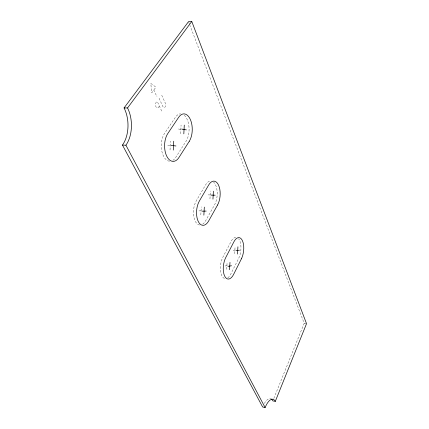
<?xml version="1.0" encoding="UTF-8"?>
<svg xmlns="http://www.w3.org/2000/svg" width="429" height="429" viewBox="0 0 429 429"><rect width="100%" height="100%" fill="white"/><g stroke="black" fill="none" stroke-linecap="round" stroke-linejoin="round"><path stroke-width="0.32" stroke-dasharray="2.15 1.61" d="M170.034 149.984L170.479 141.098M180.614 133.773L181.07 125.043M200.831 214.875L201.281 206.842M209.953 198.884L210.403 190.98M226.689 269.342L227.129 262.022M234.658 253.711L235.103 246.498M273.82 398.38L304.193 323.284L189.94 25.424M159.261 106.274L158.521 107.32A3.196 1.813 88.1 0 1 155.963 106.762A3.196 1.813 88.1 0 1 156.183 102.274L156.397 101.979A1.555 0.885 88 0 1 157.641 102.258L161.872 111.422M153.984 89.817L155.899 87.173L150.772 83.349L151.759 92.884L153.834 90.015L156.966 96.825M225.091 265.985L228.705 265.385M233.135 250.327L236.61 249.887M198.949 210.902L202.622 210.832M208.156 194.895L212.183 194.975M167.766 145.211L170.259 145.544M304.193 323.284L305.947 323.579M178.459 128.995L182.604 129.719M159.068 98.22L162.854 106.505A2.826 1.577 88.3 0 0 165.079 106.993A2.826 1.577 88.3 0 0 165.278 103.04L161.529 94.755M188.744 22.292L189.704 24.796M264.318 403.453A16.962 6.526 -77.9 0 1 270.763 398.772M227.799 277.831A13.074 6.258 -82.6 0 0 230.818 273.975L238.621 258.467A12.849 6.054 -83.3 0 0 238.604 238.744M224.496 278.491A13.074 6.258 -82.6 0 1 220.436 270.088A13.074 6.258 -82.6 0 1 222.892 257.164L231.038 241.527A12.849 6.054 -83.3 0 1 236.717 237.419M172.844 160.349A15.755 8.789 -89.2 0 0 175.793 157.282L186.106 141.173A15.508 8.408 -89.9 0 0 183.773 114.918M169.466 161.213A15.755 8.789 -89.2 0 1 161.701 150.477A15.755 8.789 -89.2 0 1 164.543 133.419L175.407 117.273A15.508 8.408 -89.9 0 1 180.545 113.841M202.676 224.153A14.232 7.395 -85.2 0 0 205.673 220.656L214.586 204.778A14.001 7.116 -86 0 0 213.621 182.148M199.624 225.005A14.232 7.395 -85.2 0 1 193.683 215.867A14.232 7.395 -85.2 0 1 196.305 200.777L205.641 184.808A14.001 7.116 -86 0 1 210.977 180.936"/><path stroke-width="0.64" d="M173.273 150.112L173.729 141.2M183.821 133.853L184.277 125.102M203.866 215.149L204.322 207.1M212.956 199.12L213.411 191.195M229.536 269.718L229.982 262.382M237.478 254.048L237.923 246.814M275.273 401.426L306.531 323.675L191.768 21.45L188.503 21.67L124.078 107.931A27.081 17.01 87.9 0 1 122.469 145.082L262.607 406.955L265.122 407.55A16.994 6.483 -77.9 0 1 275.273 401.426L272.817 400.863A16.962 6.526 -77.9 0 0 271.23 398.997M265.122 407.55L125.922 145.211A27.161 16.94 88.1 0 0 127.552 107.947L191.768 21.45M227.955 266.355L231.547 265.755M235.961 250.659L239.42 250.214M201.995 211.17L206.172 211.084M124.078 107.931L127.552 107.947M211.17 195.12L215.176 195.2M122.469 145.082L125.922 145.211M171.026 145.329L175.949 145.983M181.681 129.065L186.39 129.89M241.414 258.81L233.639 274.356A13.101 6.226 -82.6 0 1 224.603 275.97A13.101 6.226 -82.6 0 1 225.772 257.523L233.885 241.838A12.881 6.022 -83.3 0 1 242.482 240.825A12.881 6.022 -83.3 0 1 241.414 258.81M217.557 205.024L208.676 220.94A14.27 7.352 -85.2 0 1 198.171 221.262A14.27 7.352 -85.2 0 1 199.372 201.024L208.676 185.012A14.034 7.079 -86 0 1 218.634 185.328A14.034 7.079 -86 0 1 217.557 205.024M189.28 141.275L179 157.427A15.798 8.746 -89.2 0 1 166.597 155.909A15.798 8.746 -89.2 0 1 167.819 133.505L178.652 117.315A15.551 8.371 -89.9 0 1 190.353 119.503A15.551 8.371 -89.9 0 1 189.28 141.275"/></g></svg>
